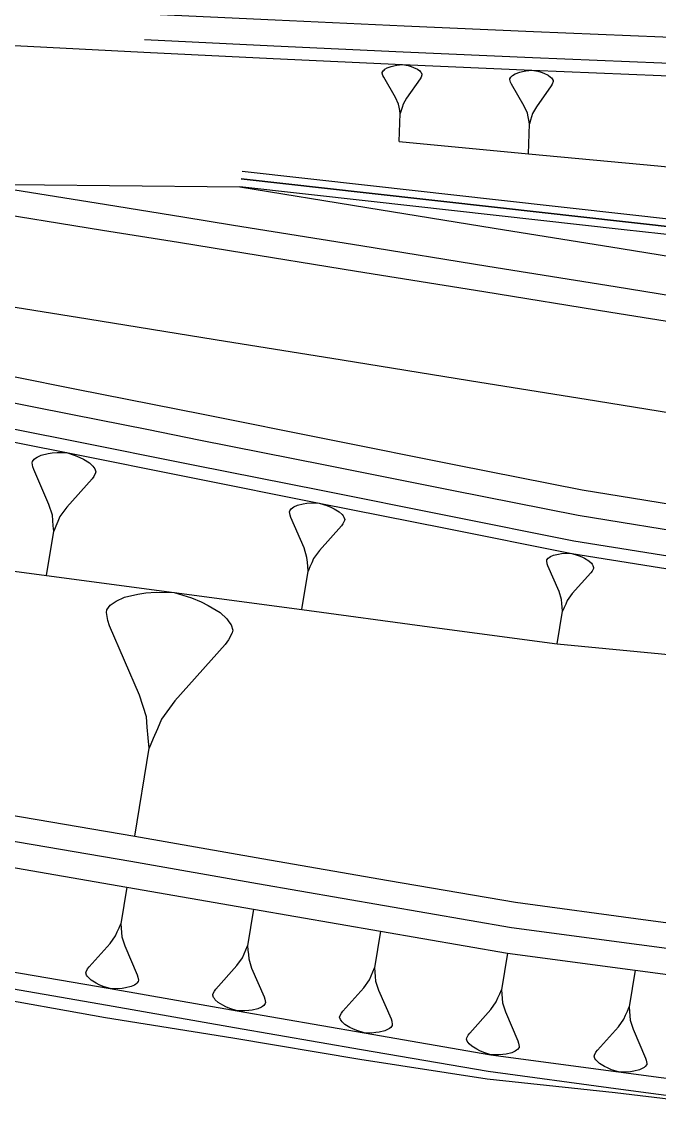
# Model space of a CAD drawing. Extents: x 389565 to 391267, y 804651 to 804848.
# Drawn here: x 390321.18 to 390345.91, y 804657.93 to 804700.48 of the extents above; entities that cross this region are included whole.
import ezdxf

# ---------------------------------------------------------------- set-up
doc = ezdxf.new("R2010")
doc.units = 0
doc.layers.get('0').update_dxf_attribs({"linetype": 'CONTINUOUS'})

msp = doc.modelspace()

# ---------------------------------------------------------------- linework, layer by layer
at = {"color": 7}
for p, q in [((390335.1662, 804698.4906), (390335.1676, 804698.5214)), ((390335.1676, 804698.5214), (390335.2011, 804698.5815)), ((390335.2011, 804698.5815), (390335.2333, 804698.6109)), ((390335.2333, 804698.6109), (390335.2654, 804698.6403)), ((390335.2654, 804698.6403), (390335.3605, 804698.6977)), ((390335.3605, 804698.6977), (390335.5171, 804698.7523)), ((390335.5171, 804698.7523), (390335.6108, 804698.7789)), ((390335.6108, 804698.7789), (390335.7353, 804698.8041)), ((390335.7353, 804698.8041), (390335.952, 804698.8252)), ((390335.952, 804698.8252), (390336.166, 804698.7847)), ((390336.166, 804698.7847), (390336.2877, 804698.7484)), ((390336.2877, 804698.7484), (390336.3786, 804698.7135)), ((390336.3786, 804698.7135), (390336.5296, 804698.645)), ((390336.5296, 804698.645), (390336.6192, 804698.5793)), ((390336.6192, 804698.5793), (390336.6485, 804698.5472)), ((390336.6485, 804698.5472), (390336.6779, 804698.515)), ((390336.6779, 804698.515), (390336.7059, 804698.4521)), ((390340.3306, 804698.4647), (390340.5011, 804698.5246)), ((390340.5011, 804698.5246), (390340.6031, 804698.5538)), ((390340.6031, 804698.5538), (390340.7386, 804698.5816)), ((390340.7386, 804698.5816), (390340.9747, 804698.6052)), ((390340.9747, 804698.6052), (390341.2079, 804698.5617)), ((390341.2079, 804698.5617), (390341.3406, 804698.5224)), ((390341.3406, 804698.5224), (390341.4397, 804698.4846)), ((390335.1928, 804698.3969), (390335.1662, 804698.4906)), ((390335.2208, 804698.334), (390335.1928, 804698.3969)), ((390335.6784, 804697.5427), (390335.2208, 804698.334)), ((390336.6361, 804698.2703), (390336.1092, 804697.5233)), ((390336.6696, 804698.3304), (390336.6361, 804698.2703)), ((390336.7045, 804698.4213), (390336.6696, 804698.3304)), ((390336.7059, 804698.4521), (390336.7045, 804698.4213)), ((390340.1195, 804698.2386), (390340.1209, 804698.2721)), ((390340.1487, 804698.1366), (390340.1195, 804698.2386)), ((390340.1209, 804698.2721), (390340.1573, 804698.3377)), ((390340.1794, 804698.0681), (390340.1487, 804698.1366)), ((390340.1573, 804698.3377), (390340.1922, 804698.3698)), ((390340.1922, 804698.3698), (390340.2272, 804698.4019)), ((390340.2272, 804698.4019), (390340.3306, 804698.4647)), ((390341.4397, 804698.4846), (390341.6045, 804698.4105)), ((390341.6045, 804698.4105), (390341.7022, 804698.3391)), ((390341.7022, 804698.3391), (390341.7343, 804698.3042)), ((390341.7343, 804698.3042), (390341.7664, 804698.2692)), ((390341.7957, 804698.1672), (390341.7578, 804698.0681)), ((390341.7664, 804698.2692), (390341.7971, 804698.2008)), ((390341.7971, 804698.2008), (390341.7957, 804698.1672)), ((390340.6801, 804697.2072), (390340.1794, 804698.0681)), ((390341.7215, 804698.0025), (390341.1494, 804697.1872)), ((390341.7578, 804698.0681), (390341.7215, 804698.0025)), ((390335.7904, 804697.291), (390335.6784, 804697.5427)), ((390335.8156, 804697.1666), (390335.7904, 804697.291)), ((390335.975, 804697.2827), (390335.9387, 804697.161)), ((390336.1092, 804697.5233), (390335.975, 804697.2827)), ((390335.8408, 804697.0421), (390335.8156, 804697.1666)), ((390335.8176, 804695.8409), (390335.8661, 804696.9177)), ((390335.8661, 804696.9177), (390335.8408, 804697.0421)), ((390335.9024, 804697.0393), (390335.8661, 804696.9177)), ((390335.9387, 804697.161), (390335.9024, 804697.0393)), ((390340.8028, 804696.9333), (390340.6801, 804697.2072)), ((390340.8306, 804696.7978), (390340.8028, 804696.9333)), ((390341.0039, 804696.9247), (390340.9647, 804696.7921)), ((390341.1494, 804697.1872), (390341.0039, 804696.9247)), ((390340.8584, 804696.6623), (390340.8306, 804696.7978)), ((390340.8363, 804695.3534), (390340.8863, 804696.5267)), ((390340.8863, 804696.5267), (390340.8584, 804696.6623)), ((390340.9255, 804696.6594), (390340.8863, 804696.5267)), ((390340.9647, 804696.7921), (390340.9255, 804696.6594)), ((390321.7647, 804683.5751), (390321.928, 804683.6497)), ((390321.928, 804683.6497), (390322.1897, 804683.7083)), ((390322.1897, 804683.7083), (390322.3452, 804683.7337)), ((390322.3452, 804683.7337), (390322.5498, 804683.7511)), ((390322.5498, 804683.7511), (390322.9019, 804683.7447)), ((390322.9019, 804683.7447), (390323.2381, 804683.64)), ((390323.2381, 804683.64), (390323.4268, 804683.5591)), ((390321.5775, 804683.3531), (390321.5854, 804683.4023)), ((390321.6028, 804683.1977), (390321.5775, 804683.3531)), ((390321.5854, 804683.4023), (390321.6505, 804683.4927)), ((390321.6361, 804683.0914), (390321.6028, 804683.1977)), ((390321.6505, 804683.4927), (390321.7076, 804683.5339)), ((390321.7076, 804683.5339), (390321.7647, 804683.5751)), ((390323.4268, 804683.5591), (390323.5664, 804683.4861)), ((390323.5664, 804683.4861), (390323.7963, 804683.3481)), ((390323.7963, 804683.3481), (390323.9279, 804683.2259)), ((390323.9279, 804683.2259), (390323.9692, 804683.1688)), ((390322.2244, 804681.7353), (390321.6361, 804683.0914)), ((390323.9628, 804682.8167), (390323.8977, 804682.7263)), ((390324.0357, 804682.9563), (390323.9628, 804682.8167)), ((390323.9692, 804683.1688), (390324.0104, 804683.1117)), ((390324.0104, 804683.1117), (390324.0437, 804683.0055)), ((390324.0437, 804683.0055), (390324.0357, 804682.9563)), ((390323.8977, 804682.7263), (390322.9127, 804681.6242)), ((390322.3575, 804681.3102), (390322.2244, 804681.7353)), ((390322.9127, 804681.6242), (390322.6525, 804681.2626)), ((390331.5649, 804681.4472), (390331.5718, 804681.4899)), ((390331.5718, 804681.4899), (390331.6283, 804681.5684)), ((390331.6283, 804681.5684), (390331.6779, 804681.6042)), ((390331.6779, 804681.6042), (390331.7275, 804681.6401)), ((390331.7275, 804681.6401), (390331.8694, 804681.7048)), ((390331.8694, 804681.7048), (390332.0968, 804681.7557)), ((390332.0968, 804681.7557), (390332.2318, 804681.7778)), ((390332.2318, 804681.7778), (390332.4095, 804681.7929)), ((390332.4095, 804681.7929), (390332.7153, 804681.7873)), ((390332.7153, 804681.7873), (390333.0074, 804681.6964)), ((390333.0074, 804681.6964), (390333.1713, 804681.6261)), ((390333.1713, 804681.6261), (390333.2926, 804681.5627)), ((390333.2926, 804681.5627), (390333.4923, 804681.4428)), ((390322.3749, 804681.1056), (390322.3575, 804681.3102)), ((390322.3924, 804680.901), (390322.3749, 804681.1056)), ((390322.5716, 804681.0739), (390322.4907, 804680.8852)), ((390322.6525, 804681.2626), (390322.5716, 804681.0739)), ((390331.5869, 804681.3122), (390331.5649, 804681.4472)), ((390331.6159, 804681.2199), (390331.5869, 804681.3122)), ((390332.1268, 804680.0419), (390331.6159, 804681.2199)), ((390333.4923, 804681.4428), (390333.6066, 804681.3367)), ((390333.6066, 804681.3367), (390333.6424, 804681.2871)), ((390333.7003, 804681.1025), (390333.6369, 804680.9813)), ((390333.6424, 804681.2871), (390333.6783, 804681.2375)), ((390333.6783, 804681.2375), (390333.7072, 804681.1452)), ((390333.7072, 804681.1452), (390333.7003, 804681.1025)), ((390322.132, 804678.9757), (390322.4098, 804680.6964)), ((390322.4098, 804680.6964), (390322.3924, 804680.901)), ((390322.4907, 804680.8852), (390322.4098, 804680.6964)), ((390333.5804, 804680.9027), (390332.7247, 804679.9454)), ((390333.6369, 804680.9813), (390333.5804, 804680.9027)), ((390332.2425, 804679.6726), (390332.1268, 804680.0419)), ((390332.7247, 804679.9454), (390332.4987, 804679.6313)), ((390341.8116, 804679.76), (390342.0043, 804679.8032)), ((390342.0043, 804679.8032), (390342.1188, 804679.8218)), ((390342.1188, 804679.8218), (390342.2695, 804679.8347)), ((390342.2695, 804679.8347), (390342.5288, 804679.83)), ((390342.5288, 804679.83), (390342.7764, 804679.7528)), ((390332.2576, 804679.4949), (390332.2425, 804679.6726)), ((390332.2728, 804679.3172), (390332.2576, 804679.4949)), ((390332.4285, 804679.4673), (390332.3582, 804679.3034)), ((390332.4987, 804679.6313), (390332.4285, 804679.4673)), ((390341.5534, 804679.5416), (390341.5593, 804679.5778)), ((390341.5721, 804679.4271), (390341.5534, 804679.5416)), ((390341.5593, 804679.5778), (390341.6072, 804679.6444)), ((390341.5966, 804679.3488), (390341.5721, 804679.4271)), ((390341.6072, 804679.6444), (390341.6492, 804679.6747)), ((390341.6492, 804679.6747), (390341.6913, 804679.7051)), ((390341.6913, 804679.7051), (390341.8116, 804679.76)), ((390342.7764, 804679.7528), (390342.9154, 804679.6933)), ((390342.9154, 804679.6933), (390343.0182, 804679.6395)), ((390343.0182, 804679.6395), (390343.1876, 804679.5379)), ((390343.1876, 804679.5379), (390343.2845, 804679.4479)), ((390343.2845, 804679.4479), (390343.3149, 804679.4058)), ((390343.3149, 804679.4058), (390343.3452, 804679.3638)), ((390343.3452, 804679.3638), (390343.3698, 804679.2855)), ((390332.0466, 804677.6447), (390332.2879, 804679.1395)), ((390332.2879, 804679.1395), (390332.2728, 804679.3172)), ((390332.3582, 804679.3034), (390332.2879, 804679.1395)), ((390342.0298, 804678.3501), (390341.5966, 804679.3488)), ((390343.2623, 804679.08), (390342.5368, 804678.2682)), ((390343.3102, 804679.1465), (390343.2623, 804679.08)), ((390343.3639, 804679.2493), (390343.3102, 804679.1465)), ((390343.3698, 804679.2855), (390343.3639, 804679.2493)), ((390324.831, 804677.9796), (390325.1556, 804678.1277)), ((390325.1556, 804678.1277), (390325.6755, 804678.2442)), ((390325.6755, 804678.2442), (390325.9843, 804678.2945)), ((390325.9843, 804678.2945), (390326.3908, 804678.3291)), ((390326.3908, 804678.3291), (390327.0903, 804678.3165)), ((390327.0903, 804678.3165), (390327.7583, 804678.1084)), ((390327.7583, 804678.1084), (390328.1332, 804677.9476)), ((390342.1279, 804678.037), (390342.0298, 804678.3501)), ((390342.5368, 804678.2682), (390342.3452, 804678.0019)), ((390324.4749, 804677.6362), (390324.6041, 804677.8158)), ((390324.6041, 804677.8158), (390324.7176, 804677.8977)), ((390324.7176, 804677.8977), (390324.831, 804677.9796)), ((390328.1332, 804677.9476), (390328.4105, 804677.8027)), ((390328.4105, 804677.8027), (390328.8674, 804677.5285)), ((390342.1408, 804677.8863), (390342.1279, 804678.037)), ((390342.1536, 804677.7356), (390342.1408, 804677.8863)), ((390342.1664, 804677.585), (390342.1536, 804677.7356)), ((390342.226, 804677.724), (390342.1664, 804677.585)), ((390342.2856, 804677.8629), (390342.226, 804677.724)), ((390342.3452, 804678.0019), (390342.2856, 804677.8629)), ((390324.4591, 804677.5385), (390324.4749, 804677.6362)), ((390324.5095, 804677.2297), (390324.4591, 804677.5385)), ((390324.5756, 804677.0186), (390324.5095, 804677.2297)), ((390328.8674, 804677.5285), (390329.1289, 804677.2858)), ((390329.1289, 804677.2858), (390329.2108, 804677.1724)), ((390341.9618, 804676.3176), (390342.1664, 804677.585)), ((390325.7443, 804674.3243), (390324.5756, 804677.0186)), ((390329.2108, 804677.1724), (390329.2927, 804677.0589)), ((390329.2927, 804677.0589), (390329.3588, 804676.8478)), ((390329.3588, 804676.8478), (390329.3431, 804676.7501)), ((390329.1981, 804676.4728), (390329.0689, 804676.2932)), ((390329.3431, 804676.7501), (390329.1981, 804676.4728)), ((390329.0689, 804676.2932), (390327.1118, 804674.1036)), ((390326.0089, 804673.4798), (390325.7443, 804674.3243)), ((390327.1118, 804674.1036), (390326.5949, 804673.3852)), ((390326.0435, 804673.0733), (390326.0089, 804673.4798)), ((390326.0781, 804672.6668), (390326.0435, 804673.0733)), ((390326.4342, 804673.0103), (390326.2734, 804672.6353)), ((390326.5949, 804673.3852), (390326.4342, 804673.0103)), ((390326.1127, 804672.2604), (390326.0781, 804672.6668)), ((390326.2734, 804672.6353), (390326.1127, 804672.2604)), ((390325.5608, 804668.8416), (390326.1127, 804672.2604))]:
    msp.add_line(p, q, dxfattribs=at)
at = {"color": 1}
for p, q in [((390325.2421, 804666.8672), (390325.0121, 804665.4423)), ((390330.1677, 804666.0054), (390329.9377, 804664.5805)), ((390324.9451, 804665.286), (390325.0121, 804665.4423)), ((390325.0121, 804665.4423), (390325.0265, 804665.2729)), ((390324.5957, 804664.6741), (390324.8111, 804664.9735)), ((390324.8111, 804664.9735), (390324.8781, 804665.1298)), ((390324.8781, 804665.1298), (390324.9451, 804665.286)), ((390325.0265, 804665.2729), (390325.0409, 804665.1035)), ((390325.0409, 804665.1035), (390325.0553, 804664.9341)), ((390325.0553, 804664.9341), (390325.1656, 804664.5821)), ((390335.0942, 804665.1491), (390334.8642, 804663.7242)), ((390323.78, 804663.7615), (390324.5957, 804664.6741)), ((390325.1656, 804664.5821), (390325.6527, 804663.4592)), ((390329.8707, 804664.4243), (390329.9377, 804664.5805)), ((390329.9377, 804664.5805), (390329.9521, 804664.4111)), ((390329.5213, 804663.8123), (390329.7367, 804664.1117)), ((390329.7367, 804664.1117), (390329.8037, 804664.268)), ((390329.8037, 804664.268), (390329.8707, 804664.4243)), ((390329.9521, 804664.4111), (390329.9665, 804664.2417)), ((390329.9665, 804664.2417), (390329.9809, 804664.0723)), ((390329.9809, 804664.0723), (390330.0912, 804663.7203)), ((390340.0216, 804664.2982), (390339.7915, 804662.8734)), ((390323.6657, 804663.5711), (390323.7261, 804663.6867)), ((390323.7261, 804663.6867), (390323.78, 804663.7615)), ((390328.7056, 804662.8997), (390329.5213, 804663.8123)), ((390330.0912, 804663.7203), (390330.5783, 804662.5974)), ((390334.7972, 804663.568), (390334.8642, 804663.7242)), ((390334.8642, 804663.7242), (390334.8786, 804663.5548)), ((390344.9786, 804663.6313), (390344.7486, 804662.2064)), ((390323.6592, 804663.5304), (390323.6657, 804663.5711)), ((390323.6867, 804663.4424), (390323.6592, 804663.5304)), ((390323.7209, 804663.3951), (390323.6867, 804663.4424)), ((390323.755, 804663.3478), (390323.7209, 804663.3951)), ((390323.864, 804663.2467), (390323.755, 804663.3478)), ((390324.0544, 804663.1324), (390323.864, 804663.2467)), ((390325.6947, 804663.2018), (390325.6408, 804663.127)), ((390325.6527, 804663.4592), (390325.6802, 804663.3712)), ((390325.6802, 804663.3712), (390325.7012, 804663.2425)), ((390325.7012, 804663.2425), (390325.6947, 804663.2018)), ((390334.4478, 804662.956), (390334.6632, 804663.2554)), ((390334.6632, 804663.2554), (390334.7302, 804663.4117)), ((390334.7302, 804663.4117), (390334.7972, 804663.568)), ((390334.8786, 804663.5548), (390334.893, 804663.3854)), ((390334.893, 804663.3854), (390334.9074, 804663.216)), ((390334.9074, 804663.216), (390335.0177, 804662.864)), ((390324.1699, 804663.072), (390324.0544, 804663.1324)), ((390324.3262, 804663.005), (390324.1699, 804663.072)), ((390324.6046, 804662.9183), (390324.3262, 804663.005)), ((390324.8962, 804662.913), (390324.6046, 804662.9183)), ((390325.0656, 804662.9274), (390324.8962, 804662.913)), ((390325.1943, 804662.9484), (390325.0656, 804662.9274)), ((390325.411, 804662.997), (390325.1943, 804662.9484)), ((390325.5462, 804663.0587), (390325.411, 804662.997)), ((390325.5935, 804663.0928), (390325.5462, 804663.0587)), ((390325.6408, 804663.127), (390325.5935, 804663.0928)), ((390328.5913, 804662.7093), (390328.6518, 804662.8249)), ((390328.6518, 804662.8249), (390328.7056, 804662.8997)), ((390333.6321, 804662.0434), (390334.4478, 804662.956)), ((390335.0177, 804662.864), (390335.5048, 804661.7411)), ((390339.7245, 804662.7171), (390339.7915, 804662.8734)), ((390339.7915, 804662.8734), (390339.806, 804662.704)), ((390328.5848, 804662.6686), (390328.5913, 804662.7093)), ((390328.6123, 804662.5806), (390328.5848, 804662.6686)), ((390328.6465, 804662.5334), (390328.6123, 804662.5806)), ((390328.6806, 804662.4861), (390328.6465, 804662.5334)), ((390328.7896, 804662.3849), (390328.6806, 804662.4861)), ((390328.98, 804662.2707), (390328.7896, 804662.3849)), ((390330.6203, 804662.34), (390330.5664, 804662.2652)), ((390330.5783, 804662.5974), (390330.6058, 804662.5095)), ((390330.6058, 804662.5095), (390330.6268, 804662.3808)), ((390330.6268, 804662.3808), (390330.6203, 804662.34)), ((390339.3751, 804662.1052), (390339.5906, 804662.4046)), ((390339.5906, 804662.4046), (390339.6576, 804662.5608)), ((390339.6576, 804662.5608), (390339.7245, 804662.7171)), ((390339.806, 804662.704), (390339.8204, 804662.5345)), ((390339.8204, 804662.5345), (390339.8348, 804662.3651)), ((390339.8348, 804662.3651), (390339.9451, 804662.0132)), ((390329.0956, 804662.2102), (390328.98, 804662.2707)), ((390329.2518, 804662.1432), (390329.0956, 804662.2102)), ((390329.5302, 804662.0565), (390329.2518, 804662.1432)), ((390329.8218, 804662.0512), (390329.5302, 804662.0565)), ((390329.9912, 804662.0657), (390329.8218, 804662.0512)), ((390330.1199, 804662.0866), (390329.9912, 804662.0657)), ((390330.3366, 804662.1352), (390330.1199, 804662.0866)), ((390330.4719, 804662.1969), (390330.3366, 804662.1352)), ((390330.5191, 804662.2311), (390330.4719, 804662.1969)), ((390330.5664, 804662.2652), (390330.5191, 804662.2311)), ((390333.5178, 804661.853), (390333.5783, 804661.9686)), ((390333.5783, 804661.9686), (390333.6321, 804662.0434)), ((390338.5595, 804661.1926), (390339.3751, 804662.1052)), ((390339.9451, 804662.0132), (390340.4322, 804660.8903)), ((390344.6146, 804661.8939), (390344.6816, 804662.0502)), ((390344.6816, 804662.0502), (390344.7486, 804662.2064)), ((390344.7486, 804662.2064), (390344.763, 804662.037)), ((390344.763, 804662.037), (390344.7775, 804661.8676)), ((390333.5113, 804661.8123), (390333.5178, 804661.853)), ((390333.5388, 804661.7243), (390333.5113, 804661.8123)), ((390333.573, 804661.677), (390333.5388, 804661.7243)), ((390333.6071, 804661.6298), (390333.573, 804661.677)), ((390333.7161, 804661.5286), (390333.6071, 804661.6298)), ((390333.9065, 804661.4143), (390333.7161, 804661.5286)), ((390335.5048, 804661.7411), (390335.5323, 804661.6531)), ((390335.5323, 804661.6531), (390335.5533, 804661.5244)), ((390335.5533, 804661.5244), (390335.5468, 804661.4837)), ((390344.3322, 804661.4382), (390344.5476, 804661.7376)), ((390344.5476, 804661.7376), (390344.6146, 804661.8939)), ((390344.7775, 804661.8676), (390344.7919, 804661.6982)), ((390344.7919, 804661.6982), (390344.9021, 804661.3462)), ((390334.0221, 804661.3539), (390333.9065, 804661.4143)), ((390334.1783, 804661.2869), (390334.0221, 804661.3539)), ((390334.4567, 804661.2002), (390334.1783, 804661.2869)), ((390334.7483, 804661.1949), (390334.4567, 804661.2002)), ((390334.9177, 804661.2093), (390334.7483, 804661.1949)), ((390335.0464, 804661.2303), (390334.9177, 804661.2093)), ((390335.2631, 804661.2789), (390335.0464, 804661.2303)), ((390335.3983, 804661.3406), (390335.2631, 804661.2789)), ((390335.4456, 804661.3747), (390335.3983, 804661.3406)), ((390335.4929, 804661.4089), (390335.4456, 804661.3747)), ((390335.5468, 804661.4837), (390335.4929, 804661.4089)), ((390338.4452, 804661.0022), (390338.5056, 804661.1177)), ((390338.5056, 804661.1177), (390338.5595, 804661.1926)), ((390343.5166, 804660.5256), (390344.3322, 804661.4382)), ((390344.9021, 804661.3462), (390345.3892, 804660.2233)), ((390338.4386, 804660.9614), (390338.4452, 804661.0022)), ((390338.4662, 804660.8735), (390338.4386, 804660.9614)), ((390338.5003, 804660.8262), (390338.4662, 804660.8735)), ((390338.5345, 804660.7789), (390338.5003, 804660.8262)), ((390338.6435, 804660.6778), (390338.5345, 804660.7789)), ((390338.8339, 804660.5635), (390338.6435, 804660.6778)), ((390340.4322, 804660.8903), (390340.4597, 804660.8023)), ((390340.4597, 804660.8023), (390340.4807, 804660.6736)), ((390340.4807, 804660.6736), (390340.4741, 804660.6329)), ((390338.9494, 804660.503), (390338.8339, 804660.5635)), ((390339.1057, 804660.4361), (390338.9494, 804660.503)), ((390339.3841, 804660.3493), (390339.1057, 804660.4361)), ((390339.6756, 804660.344), (390339.3841, 804660.3493)), ((390339.8451, 804660.3585), (390339.6756, 804660.344)), ((390339.9738, 804660.3795), (390339.8451, 804660.3585)), ((390340.1904, 804660.428), (390339.9738, 804660.3795)), ((390340.3257, 804660.4897), (390340.1904, 804660.428)), ((390340.373, 804660.5239), (390340.3257, 804660.4897)), ((390340.4203, 804660.558), (390340.373, 804660.5239)), ((390340.4741, 804660.6329), (390340.4203, 804660.558)), ((390343.3957, 804660.2945), (390343.4023, 804660.3352)), ((390343.4233, 804660.2065), (390343.3957, 804660.2945)), ((390343.4023, 804660.3352), (390343.4627, 804660.4508)), ((390343.4627, 804660.4508), (390343.5166, 804660.5256)), ((390345.3892, 804660.2233), (390345.4168, 804660.1353)), ((390343.4574, 804660.1592), (390343.4233, 804660.2065)), ((390343.4915, 804660.112), (390343.4574, 804660.1592)), ((390343.6005, 804660.0108), (390343.4915, 804660.112)), ((390343.7909, 804659.8965), (390343.6005, 804660.0108)), ((390343.9065, 804659.8361), (390343.7909, 804659.8965)), ((390344.0628, 804659.7691), (390343.9065, 804659.8361)), ((390345.2828, 804659.8228), (390345.1475, 804659.7611)), ((390345.3301, 804659.8569), (390345.2828, 804659.8228)), ((390345.3774, 804659.8911), (390345.3301, 804659.8569)), ((390345.4312, 804659.9659), (390345.3774, 804659.8911)), ((390345.4168, 804660.1353), (390345.4378, 804660.0066)), ((390345.4378, 804660.0066), (390345.4312, 804659.9659)), ((390344.3412, 804659.6824), (390344.0628, 804659.7691)), ((390344.6327, 804659.6771), (390344.3412, 804659.6824)), ((390344.8021, 804659.6915), (390344.6327, 804659.6771)), ((390344.9308, 804659.7125), (390344.8021, 804659.6915)), ((390345.1475, 804659.7611), (390344.9308, 804659.7125))]:
    msp.add_line(p, q, dxfattribs=at)
at = {"color": 2, "linetype": 'CONTINUOUS'}
for points in [[(390300, 804702.2714), (390300.9045, 804702.2136), (390305.9189, 804701.906), (390310.9339, 804701.6109), (390315.9497, 804701.3284), (390320.9662, 804701.0584), (390325.9834, 804700.8009), (390331.0011, 804700.556), (390336.0195, 804700.3236), (390341.0385, 804700.1038), (390343.5526, 804700)], [(390343.5526, 804700), (390346.0579, 804699.8965), (390351.0779, 804699.7018), (390356.0983, 804699.5196), (390361.1192, 804699.35), (390366.1405, 804699.1929), (390371.1622, 804699.0484), (390376.1842, 804698.9165), (390381.2065, 804698.7971), (390386.2291, 804698.6902), (390391.252, 804698.5959), (390396.2751, 804698.5142), (390400, 804698.4629)], [(390319.5217, 804694.1799), (390324.4578, 804693.3831), (390327.4194, 804692.905), (390329.3939, 804692.5863), (390334.33, 804691.7894), (390339.2661, 804690.9926), (390344.2022, 804690.1958), (390349.1383, 804689.399), (390354.0743, 804688.6021), (390359.0104, 804687.8053), (390363.9465, 804687.0085), (390364.105, 804686.9829), (390367.7671, 804686.3917), (390368.8826, 804686.2117), (390373.8187, 804685.4148), (390378.7548, 804684.618), (390383.6909, 804683.8212), (390388.627, 804683.0244), (390393.5631, 804682.2275), (390398.5049, 804681.4655), (390400, 804681.2525)], [(390318.2342, 804686.2042), (390323.1409, 804685.2255), (390326.0849, 804684.6383), (390328.0476, 804684.2468), (390332.9544, 804683.2682), (390337.8611, 804682.2895), (390342.7679, 804681.3108), (390347.704, 804680.514), (390352.6401, 804679.7171), (390357.5762, 804678.9203), (390362.5123, 804678.1235), (390362.6707, 804678.0979), (390366.3328, 804677.5068), (390367.4484, 804677.3267), (390372.3845, 804676.5298), (390377.3206, 804675.733), (390382.2567, 804674.9362), (390387.1928, 804674.1394), (390392.1289, 804673.3425), (390397.065, 804672.5457), (390400, 804672.0719)]]:
    msp.add_lwpolyline(points, dxfattribs=at)
at = {"color": 1, "linetype": 'CONTINUOUS'}
for points in [[(390315.8672, 804699.8307), (390320.8875, 804699.5605), (390325.9084, 804699.3028), (390330.9299, 804699.0577), (390335.952, 804698.8252), (390340.9747, 804698.6052), (390345.9979, 804698.3977), (390351.0216, 804698.2029), (390356.0458, 804698.0206), (390361.0705, 804697.8508), (390366.0955, 804697.6936), (390371.1209, 804697.549), (390376.1467, 804697.4169), (390381.1728, 804697.2974), (390386.1991, 804697.1905), (390391.2257, 804697.0961), (390396.2526, 804697.0144), (390400, 804696.9627)], [(390325.9334, 804699.8022), (390330.9536, 804699.5571), (390335.9745, 804699.3247), (390340.9959, 804699.1047), (390346.0179, 804698.8973), (390351.0404, 804698.7025), (390356.0633, 804698.5203), (390361.0867, 804698.3505), (390366.1105, 804698.1934), (390371.1347, 804698.0488), (390376.1592, 804697.9168), (390381.184, 804697.7973), (390386.2091, 804697.6904), (390391.2345, 804697.5961), (390396.2601, 804697.5143), (390400, 804697.4628)], [(390319.5217, 804694.1799), (390324.5773, 804694.1235), (390329.6329, 804694.0671), (390334.569, 804693.2703), (390339.5051, 804692.4734), (390344.4412, 804691.6766), (390349.3773, 804690.8798), (390354.3134, 804690.083), (390359.2495, 804689.2861), (390364.1856, 804688.4893), (390364.344, 804688.4637), (390368.0061, 804687.8726), (390369.1217, 804687.6925), (390374.0578, 804686.8957), (390378.9939, 804686.0988), (390383.93, 804685.302), (390388.8661, 804684.5052), (390393.8022, 804683.7084), (390398.7439, 804682.9463), (390400, 804682.7674)], [(390300, 804688.8221), (390303.3546, 804688.153), (390308.2613, 804687.1743), (390313.168, 804686.1957), (390318.0748, 804685.217), (390322.9815, 804684.2383), (390327.8883, 804683.2596), (390332.795, 804682.2809), (390337.7018, 804681.3023), (390342.6085, 804680.3236), (390347.5446, 804679.5268), (390352.4807, 804678.7299), (390357.4168, 804677.9331), (390362.3529, 804677.1363), (390362.5113, 804677.1107), (390366.1734, 804676.5195), (390367.289, 804676.3395), (390372.2251, 804675.5426), (390377.1612, 804674.7458), (390382.0973, 804673.949), (390387.0334, 804673.1522), (390391.9695, 804672.3553), (390396.9056, 804671.5585), (390400, 804671.059)], [(390300, 804688.3126), (390303.2749, 804687.6594), (390308.1816, 804686.6807), (390313.0884, 804685.7021), (390317.9951, 804684.7234), (390322.9019, 804683.7447), (390327.8086, 804682.766), (390332.7153, 804681.7873), (390337.6221, 804680.8086), (390342.5288, 804679.83), (390347.4649, 804679.0331), (390352.401, 804678.2363), (390357.3371, 804677.4395), (390362.2732, 804676.6427), (390362.4316, 804676.6171), (390366.0938, 804676.0259), (390367.2093, 804675.8458), (390372.1454, 804675.049), (390377.0815, 804674.2522), (390382.0176, 804673.4554), (390386.9537, 804672.6585), (390391.8898, 804671.8617), (390396.8259, 804671.0649), (390400, 804670.5525)], [(390300, 804671.2557), (390300.6093, 804671.147), (390305.5336, 804670.2768), (390310.4592, 804669.415), (390315.3861, 804668.5615), (390320.3144, 804667.7164), (390325.2421, 804666.8672), (390330.1677, 804666.0054), (390335.0942, 804665.1491), (390340.0216, 804664.2982), (390344.9786, 804663.6313), (390349.937, 804662.9727), (390354.8968, 804662.3226), (390359.8579, 804661.6808), (390360.0172, 804661.6603), (390363.6978, 804661.1838), (390364.8188, 804661.0372), (390369.7802, 804660.3973), (390374.7423, 804659.7616), (390379.7062, 804659.1369), (390384.6721, 804658.5248), (390389.6405, 804657.9281)], [(390304.8961, 804666.3279), (390309.8217, 804665.4661), (390314.7487, 804664.6126), (390319.677, 804663.7675), (390324.6046, 804662.9183), (390329.5302, 804662.0565), (390334.4567, 804661.2002), (390339.3841, 804660.3493), (390344.3412, 804659.6824), (390349.2996, 804659.0239)]]:
    msp.add_lwpolyline(points, dxfattribs=at)
at = {"color": 7, "linetype": 'CONTINUOUS'}
for points in [[(390335.8176, 804695.8409), (390340.8363, 804695.3534), (390345.8572, 804694.8828), (390350.8787, 804694.395), (390355.9021, 804693.9198), (390360.9271, 804693.4443), (390365.9543, 804692.991), (390370.9737, 804692.2007), (390376.0001, 804691.5619), (390381.0294, 804690.9312), (390386.0613, 804690.3084), (390391.0979, 804689.8015), (390396.135, 804689.1863), (390400, 804688.7737)], [(390329.732, 804694.6811), (390334.707, 804694.1253), (390339.682, 804693.5694), (390344.657, 804693.0136), (390349.632, 804692.4577), (390354.607, 804691.9019), (390359.582, 804691.346), (390364.557, 804690.7902), (390364.7167, 804690.7723), (390368.4077, 804690.36), (390369.532, 804690.2343), (390374.507, 804689.6785), (390379.482, 804689.1226), (390384.457, 804688.5668), (390389.432, 804688.0109), (390394.407, 804687.4551), (390399.3876, 804686.934), (390400, 804686.8771)], [(390400, 804686.5764), (390399.3398, 804686.6379), (390394.3592, 804687.1589), (390389.3842, 804687.7148), (390384.4092, 804688.2706), (390379.4342, 804688.8265), (390374.4592, 804689.3823), (390369.4842, 804689.9382), (390368.3599, 804690.0638), (390364.6689, 804690.4762), (390364.5092, 804690.494), (390359.5342, 804691.0499), (390354.5592, 804691.6057), (390349.5842, 804692.1616), (390344.6092, 804692.7174), (390339.6342, 804693.2733), (390334.6592, 804693.8291), (390329.6842, 804694.385)], [(390329.6842, 804694.385), (390334.6592, 804693.8291), (390339.6342, 804693.2733), (390344.6092, 804692.7174), (390349.5842, 804692.1616), (390354.5592, 804691.6057), (390359.5342, 804691.0499), (390364.5092, 804690.494), (390364.6689, 804690.4762), (390368.3599, 804690.0638), (390369.4842, 804689.9382), (390374.4592, 804689.3823), (390379.4342, 804688.8265), (390384.4092, 804688.2706), (390389.3842, 804687.7148), (390394.3592, 804687.1589), (390399.3398, 804686.6379), (390400, 804686.5764)], [(390329.6364, 804694.0888), (390334.6114, 804693.5329), (390339.5864, 804692.9771), (390344.5614, 804692.4213), (390349.5364, 804691.8654), (390354.5114, 804691.3096), (390359.4864, 804690.7537), (390364.4614, 804690.1979), (390364.6211, 804690.18), (390368.3121, 804689.7676), (390369.4364, 804689.642), (390374.4114, 804689.0862), (390379.3864, 804688.5303), (390384.3614, 804687.9745), (390389.3364, 804687.4186), (390394.3114, 804686.8628), (390399.292, 804686.3417), (390400, 804686.2758)], [(390319.3623, 804693.1927), (390324.2984, 804692.3959), (390327.2601, 804691.9178), (390329.2345, 804691.599), (390334.1706, 804690.8022), (390339.1067, 804690.0054), (390344.0428, 804689.2086), (390348.9789, 804688.4117), (390353.915, 804687.6149), (390358.8511, 804686.8181), (390363.7872, 804686.0213), (390363.9456, 804685.9957), (390367.6077, 804685.4045), (390368.7233, 804685.2244), (390373.6594, 804684.4276), (390378.5955, 804683.6308), (390383.5316, 804682.834), (390388.4677, 804682.0371), (390393.4038, 804681.2403), (390398.342, 804680.4566), (390400, 804680.2009)], [(390300, 804692.773), (390303.9962, 804692.1279), (390308.9323, 804691.3311), (390313.8684, 804690.5342), (390318.8045, 804689.7374), (390323.7406, 804688.9406), (390328.6767, 804688.1438), (390333.6128, 804687.3469), (390338.5489, 804686.5501), (390343.485, 804685.7533), (390348.4211, 804684.9565), (390353.3572, 804684.1596), (390358.2933, 804683.3628), (390363.2294, 804682.566), (390363.3878, 804682.5404), (390367.0499, 804681.9492), (390368.1655, 804681.7692), (390373.1016, 804680.9723), (390378.0377, 804680.1755), (390382.9738, 804679.3787), (390387.9099, 804678.5819), (390392.846, 804677.785), (390397.7821, 804676.9882), (390400, 804676.6302)], [(390318.3935, 804687.1914), (390323.3003, 804686.2127), (390326.2443, 804685.6255), (390328.207, 804685.2341), (390333.1137, 804684.2554), (390338.0205, 804683.2767), (390342.9272, 804682.298), (390347.8633, 804681.5012), (390352.7994, 804680.7044), (390357.7355, 804679.9075), (390362.6716, 804679.1107), (390362.8301, 804679.0851), (390366.4922, 804678.494), (390367.6077, 804678.3139), (390372.5438, 804677.5171), (390377.4799, 804676.7202), (390382.416, 804675.9234), (390387.3521, 804675.1266), (390392.2882, 804674.3298), (390397.2243, 804673.5329), (390400, 804673.0849)], [(390300, 804681.9664), (390302.3042, 804681.6461), (390307.2591, 804680.9659), (390312.2154, 804680.2941), (390317.173, 804679.6307), (390322.132, 804678.9757), (390327.0903, 804678.3165), (390332.0466, 804677.6447), (390337.0038, 804676.9784), (390341.9618, 804676.3176), (390346.9496, 804675.8407), (390351.9387, 804675.3722), (390356.9291, 804674.9121), (390361.9209, 804674.4603), (390362.0812, 804674.446), (390365.7845, 804674.1104), (390366.9124, 804674.0068), (390371.9045, 804673.5569), (390376.8973, 804673.1113), (390381.8919, 804672.6767), (390386.8885, 804672.2546), (390391.8876, 804671.8479)], [(390389.7999, 804658.9153), (390384.8315, 804659.5121), (390379.8656, 804660.1242), (390374.9017, 804660.7489), (390369.9396, 804661.3845), (390364.9781, 804662.0244), (390363.8572, 804662.171), (390360.1766, 804662.6475), (390360.0173, 804662.668), (390355.0562, 804663.3098), (390350.0964, 804663.96), (390345.138, 804664.6185), (390340.1809, 804665.2854), (390335.2535, 804666.1363), (390330.3271, 804666.9926), (390325.4014, 804667.8544), (390320.4738, 804668.7036), (390315.5455, 804669.5487), (390310.6185, 804670.4022), (390305.6929, 804671.264), (390300.7687, 804672.1342), (390300, 804672.2714)], [(390320.6332, 804669.6909), (390325.5608, 804668.8416), (390330.4864, 804667.9798), (390335.4129, 804667.1235), (390340.3403, 804666.2727), (390345.2974, 804665.6057), (390350.2558, 804664.9472), (390355.2155, 804664.297), (390360.1767, 804663.6552), (390360.3359, 804663.6348), (390364.0165, 804663.1582), (390365.1375, 804663.0116), (390370.0989, 804662.3717), (390375.0611, 804661.7361), (390380.0249, 804661.1114), (390384.9909, 804660.4993), (390389.9593, 804659.9025), (390389.9565, 804659.8856), (390395.0151, 804659.8475), (390400, 804659.8099)], [(390304.7727, 804665.5637), (390309.6815, 804664.5976), (390314.5896, 804663.6275), (390319.502, 804662.6836), (390324.4237, 804661.7978), (390329.3614, 804661.0107), (390334.2921, 804660.1803), (390339.2334, 804659.4157), (390344.2124, 804658.8846), (390349.1811, 804658.2898)], [(390304.7925, 804665.6862), (390309.7181, 804664.8244), (390314.6451, 804663.9709), (390319.5734, 804663.1259), (390324.501, 804662.2766), (390329.4266, 804661.4148), (390334.3531, 804660.5585), (390339.2805, 804659.7076), (390344.2376, 804659.0407), (390349.196, 804658.3822)]]:
    msp.add_lwpolyline(points, dxfattribs=at)
at = {"color": 3, "linetype": 'CONTINUOUS'}
msp.add_lwpolyline([(390300, 804692.773), (390303.9962, 804692.1279), (390308.9323, 804691.3311), (390313.8684, 804690.5342), (390318.8045, 804689.7374), (390323.7406, 804688.9406), (390328.6767, 804688.1438), (390333.6128, 804687.3469), (390338.5489, 804686.5501), (390343.485, 804685.7533), (390348.4211, 804684.9565), (390353.3572, 804684.1596), (390358.2933, 804683.3628), (390363.2294, 804682.566), (390363.3878, 804682.5404), (390367.0499, 804681.9492), (390368.1655, 804681.7692), (390373.1016, 804680.9723), (390378.0377, 804680.1755), (390382.9738, 804679.3787), (390387.9099, 804678.5819), (390392.846, 804677.785), (390397.7821, 804676.9882), (390400, 804676.6302)], dxfattribs=at)

doc.saveas('drawing.dxf')
